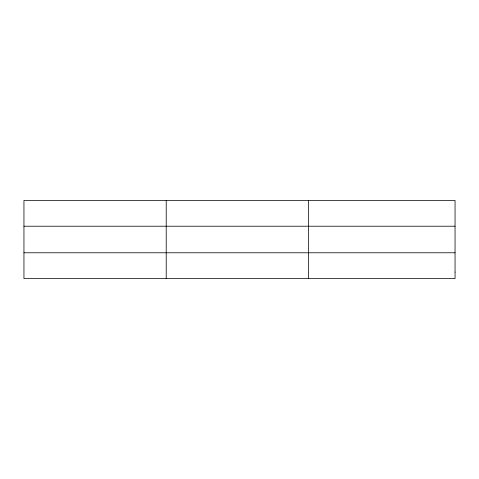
<?xml version="1.0" encoding="UTF-8"?>
<svg xmlns="http://www.w3.org/2000/svg" width="479" height="479" viewBox="0 0 479 479"><rect width="100%" height="100%" fill="white"/><g stroke="black" fill="none" stroke-linecap="round" stroke-linejoin="round"><path stroke-width="0.72" d="M166.213 200.438L166.213 278.562M308.476 200.438L308.476 278.562M23.95 226.22L455.05 226.22M23.95 252.78L455.05 252.78M455.05 272.114L455.05 278.562L23.95 278.562L23.95 200.438L455.05 200.438L455.05 272.114"/></g></svg>
